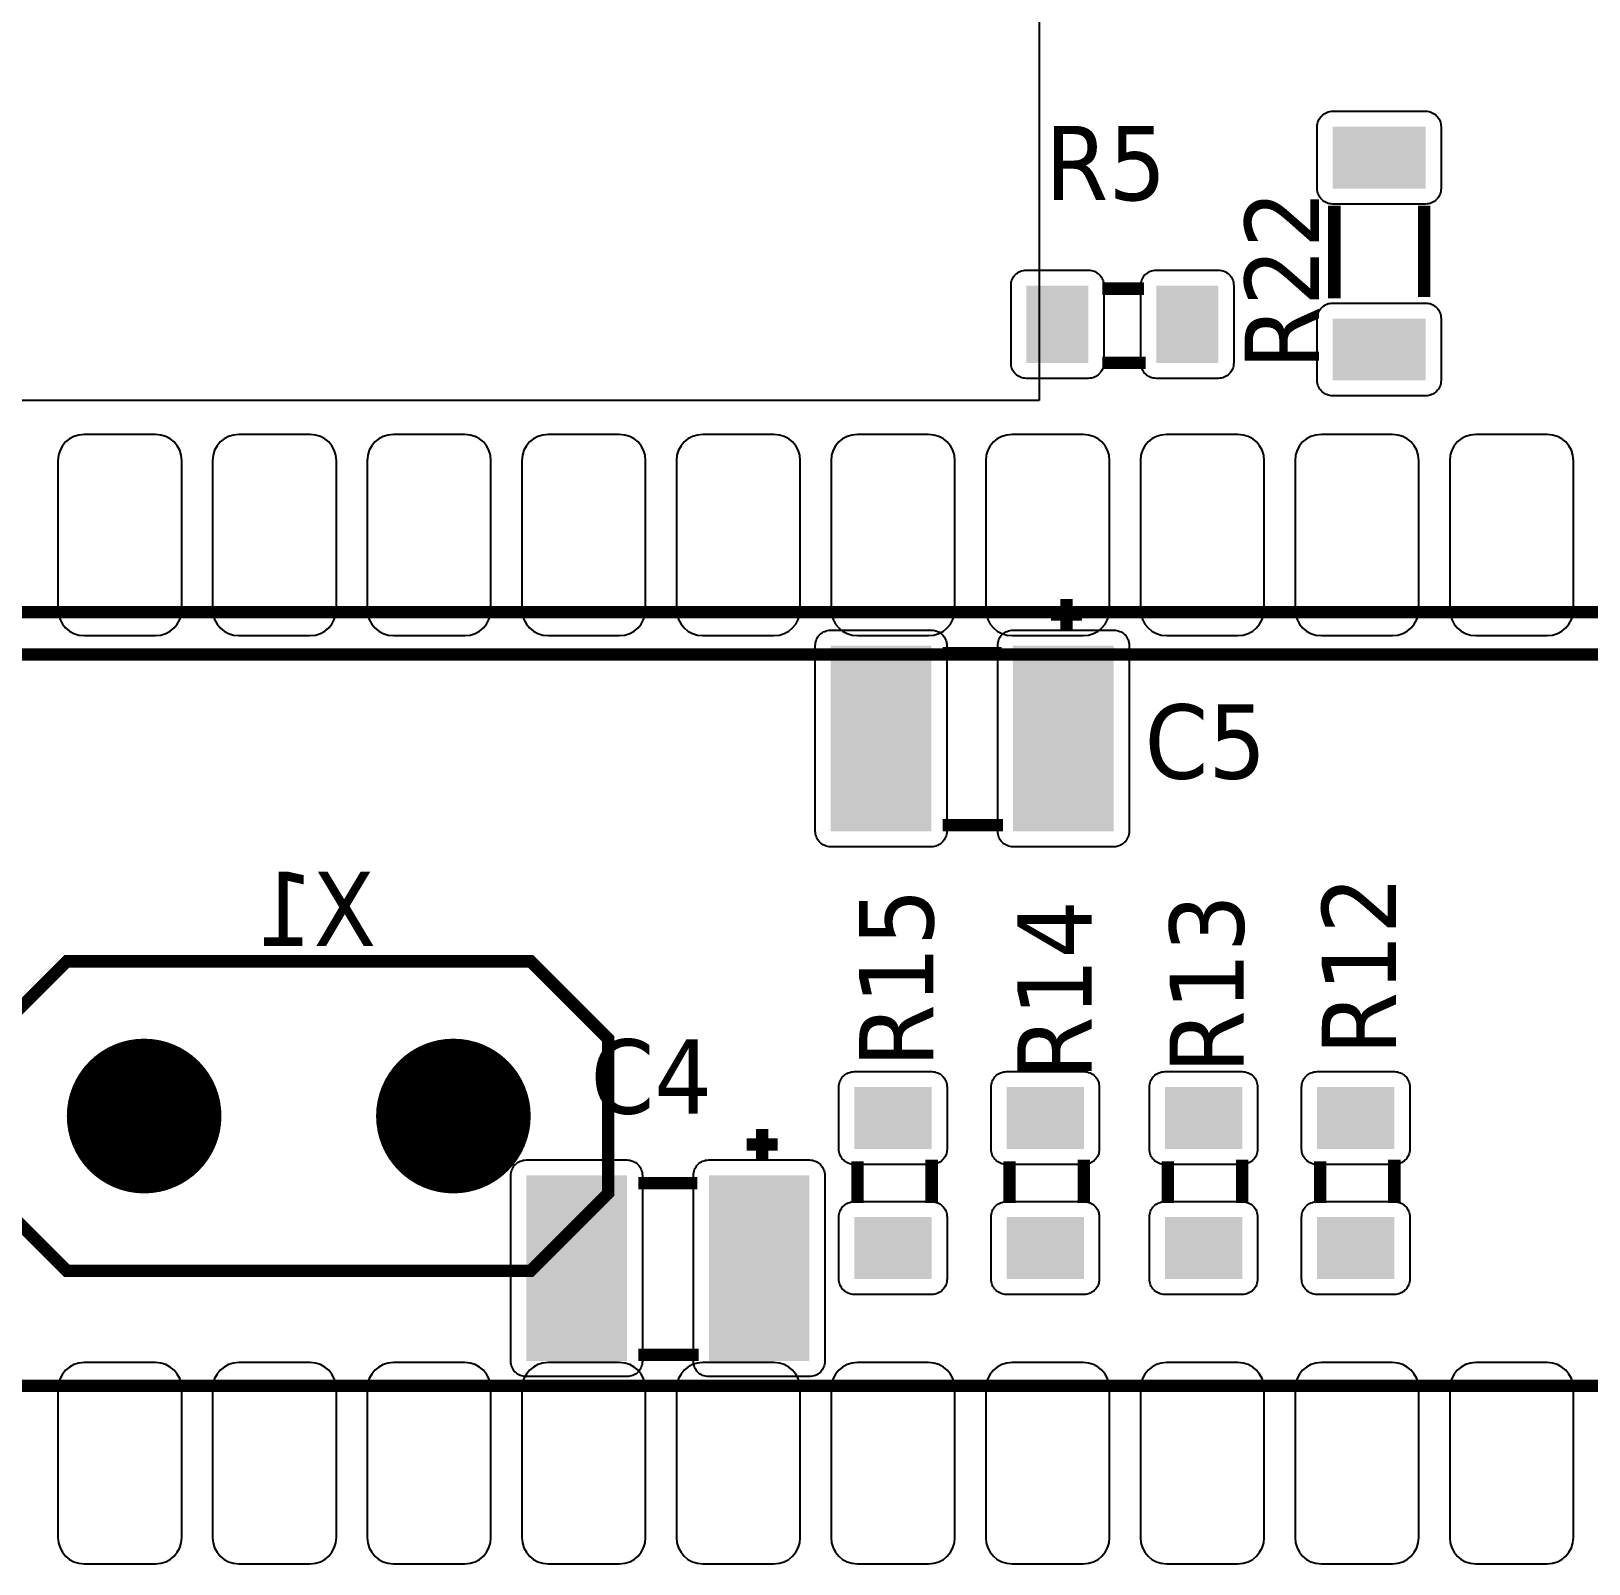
# Model space of a CAD drawing. Header units: millimetres. Extents: x 123.5 to 144.3, y 105.4 to 121.6.
# Drawn here: x 132.987 to 134.498, y 113.271 to 114.757 of the extents above; entities that cross this region are included whole.
import ezdxf

# ---------------------------------------------------------------- set-up
doc = ezdxf.new("R2010")
doc.units = ezdxf.units.MM
doc.layers.add('DESC', color=250, linetype='Continuous')
doc.styles.get("Standard").update_dxf_attribs({"font": 'tahoma.ttf'})

# ---------------------------------------------------------------- blocks, each defined once
blk = doc.blocks.new('RPAD')
blk.add_trace([(-0.5, -0.5), (-0.5, 0.5), (0.5, -0.5), (0.5, 0.5)])
blk = doc.blocks.new('EPAD')
at = {"const_width": 0.5}
blk.add_lwpolyline([(-0.25, 0, 1), (0.25, 0, 1)], format="xyb", close=True, dxfattribs=at)
blk = doc.blocks.new('board')
blk.add_lwpolyline([(150.6811, 114.3445), (149.1931, 114.3445), (149.1931, 114.7), (150.6811, 114.7), (150.6811, 114.3445)])
for points in [[(150.8609, 114.4815), (150.8609, 114.5215), (150.8609, 114.5225), (150.8611, 114.5235), (150.8613, 114.5245), (150.8617, 114.5254), (150.8621, 114.5263), (150.8626, 114.5271), (150.8631, 114.5279), (150.8638, 114.5286), (150.8645, 114.5293), (150.8653, 114.5298), (150.8661, 114.5303), (150.867, 114.5307), (150.8679, 114.5311), (150.8689, 114.5313), (150.8699, 114.5315), (150.8709, 114.5315), (150.9309, 114.5315), (150.9319, 114.5315), (150.9329, 114.5313), (150.9339, 114.5311), (150.9348, 114.5307), (150.9357, 114.5303), (150.9365, 114.5298), (150.9373, 114.5293), (150.938, 114.5286), (150.9386, 114.5279), (150.9392, 114.5271), (150.9397, 114.5263), (150.9401, 114.5254), (150.9405, 114.5245), (150.9407, 114.5235), (150.9408, 114.5225), (150.9409, 114.5215), (150.9409, 114.4815), (150.9408, 114.4805), (150.9407, 114.4795), (150.9405, 114.4785), (150.9401, 114.4776), (150.9397, 114.4767), (150.9392, 114.4759), (150.9386, 114.4751), (150.938, 114.4744), (150.9373, 114.4738), (150.9365, 114.4732), (150.9357, 114.4727), (150.9348, 114.4723), (150.9339, 114.4719), (150.9329, 114.4717), (150.9319, 114.4716), (150.9309, 114.4715), (150.8709, 114.4715), (150.8699, 114.4716), (150.8689, 114.4717), (150.8679, 114.4719), (150.867, 114.4723), (150.8661, 114.4727), (150.8653, 114.4732), (150.8645, 114.4738), (150.8638, 114.4744), (150.8631, 114.4751), (150.8626, 114.4759), (150.8621, 114.4767), (150.8617, 114.4776), (150.8613, 114.4785), (150.8611, 114.4795), (150.8609, 114.4805), (150.8609, 114.4815)], [(150.6728, 114.4288), (150.7128, 114.4288), (150.7138, 114.4288), (150.7148, 114.4286), (150.7158, 114.4284), (150.7167, 114.428), (150.7176, 114.4276), (150.7184, 114.4271), (150.7192, 114.4266), (150.7199, 114.4259), (150.7205, 114.4252), (150.7211, 114.4244), (150.7216, 114.4236), (150.722, 114.4227), (150.7224, 114.4218), (150.7226, 114.4208), (150.7227, 114.4198), (150.7228, 114.4188), (150.7228, 114.3688), (150.7227, 114.3678), (150.7226, 114.3668), (150.7224, 114.3658), (150.722, 114.3649), (150.7216, 114.364), (150.7211, 114.3632), (150.7205, 114.3624), (150.7199, 114.3617), (150.7192, 114.3611), (150.7184, 114.3605), (150.7176, 114.36), (150.7167, 114.3596), (150.7158, 114.3592), (150.7148, 114.359), (150.7138, 114.3589), (150.7128, 114.3588), (150.6728, 114.3588), (150.6718, 114.3589), (150.6708, 114.359), (150.6698, 114.3592), (150.6689, 114.3596), (150.668, 114.36), (150.6672, 114.3605), (150.6664, 114.3611), (150.6657, 114.3617), (150.665, 114.3624), (150.6645, 114.3632), (150.664, 114.364), (150.6636, 114.3649), (150.6632, 114.3658), (150.663, 114.3668), (150.6628, 114.3678), (150.6628, 114.3688), (150.6628, 114.4188), (150.6628, 114.4198), (150.663, 114.4208), (150.6632, 114.4218), (150.6636, 114.4227), (150.664, 114.4236), (150.6645, 114.4244), (150.665, 114.4252), (150.6657, 114.4259), (150.6664, 114.4266), (150.6672, 114.4271), (150.668, 114.4276), (150.6689, 114.428), (150.6698, 114.4284), (150.6708, 114.4286), (150.6718, 114.4288), (150.6728, 114.4288)], [(150.7568, 114.4288), (150.7968, 114.4288), (150.7978, 114.4288), (150.7988, 114.4286), (150.7998, 114.4284), (150.8007, 114.428), (150.8016, 114.4276), (150.8024, 114.4271), (150.8032, 114.4266), (150.8039, 114.4259), (150.8045, 114.4252), (150.8051, 114.4244), (150.8056, 114.4236), (150.806, 114.4227), (150.8064, 114.4218), (150.8066, 114.4208), (150.8067, 114.4198), (150.8068, 114.4188), (150.8068, 114.3688), (150.8067, 114.3678), (150.8066, 114.3668), (150.8064, 114.3658), (150.806, 114.3649), (150.8056, 114.364), (150.8051, 114.3632), (150.8045, 114.3624), (150.8039, 114.3617), (150.8032, 114.3611), (150.8024, 114.3605), (150.8016, 114.36), (150.8007, 114.3596), (150.7998, 114.3592), (150.7988, 114.359), (150.7978, 114.3589), (150.7968, 114.3588), (150.7568, 114.3588), (150.7558, 114.3589), (150.7548, 114.359), (150.7538, 114.3592), (150.7529, 114.3596), (150.752, 114.36), (150.7512, 114.3605), (150.7504, 114.3611), (150.7497, 114.3617), (150.749, 114.3624), (150.7485, 114.3632), (150.748, 114.364), (150.7476, 114.3649), (150.7472, 114.3658), (150.747, 114.3668), (150.7468, 114.3678), (150.7468, 114.3688), (150.7468, 114.4188), (150.7468, 114.4198), (150.747, 114.4208), (150.7472, 114.4218), (150.7476, 114.4227), (150.748, 114.4236), (150.7485, 114.4244), (150.749, 114.4252), (150.7497, 114.4259), (150.7504, 114.4266), (150.7512, 114.4271), (150.752, 114.4276), (150.7529, 114.428), (150.7538, 114.4284), (150.7548, 114.4286), (150.7558, 114.4288), (150.7568, 114.4288)], [(150.8609, 114.3575), (150.8609, 114.3975), (150.8609, 114.3985), (150.8611, 114.3995), (150.8613, 114.4005), (150.8617, 114.4014), (150.8621, 114.4023), (150.8626, 114.4031), (150.8631, 114.4039), (150.8638, 114.4046), (150.8645, 114.4053), (150.8653, 114.4058), (150.8661, 114.4063), (150.867, 114.4067), (150.8679, 114.4071), (150.8689, 114.4073), (150.8699, 114.4075), (150.8709, 114.4075), (150.9309, 114.4075), (150.9319, 114.4075), (150.9329, 114.4073), (150.9339, 114.4071), (150.9348, 114.4067), (150.9357, 114.4063), (150.9365, 114.4058), (150.9373, 114.4053), (150.938, 114.4046), (150.9386, 114.4039), (150.9392, 114.4031), (150.9397, 114.4023), (150.9401, 114.4014), (150.9405, 114.4005), (150.9407, 114.3995), (150.9408, 114.3985), (150.9409, 114.3975), (150.9409, 114.3575), (150.9408, 114.3565), (150.9407, 114.3555), (150.9405, 114.3545), (150.9401, 114.3536), (150.9397, 114.3527), (150.9392, 114.3519), (150.9386, 114.3511), (150.938, 114.3504), (150.9373, 114.3498), (150.9365, 114.3492), (150.9357, 114.3487), (150.9348, 114.3483), (150.9339, 114.3479), (150.9329, 114.3477), (150.9319, 114.3476), (150.9309, 114.3475), (150.8709, 114.3475), (150.8699, 114.3476), (150.8689, 114.3477), (150.8679, 114.3479), (150.867, 114.3483), (150.8661, 114.3487), (150.8653, 114.3492), (150.8645, 114.3498), (150.8638, 114.3504), (150.8631, 114.3511), (150.8626, 114.3519), (150.8621, 114.3527), (150.8617, 114.3536), (150.8613, 114.3545), (150.8611, 114.3555), (150.8609, 114.3565), (150.8609, 114.3575)], [(150.0635, 114.1926), (150.1095, 114.1926), (150.113, 114.1929), (150.1162, 114.1939), (150.1191, 114.1954), (150.1216, 114.1975), (150.1236, 114.2), (150.1252, 114.2029), (150.1262, 114.2061), (150.1265, 114.2096), (150.1265, 114.3056), (150.1262, 114.3091), (150.1252, 114.3123), (150.1236, 114.3152), (150.1216, 114.3177), (150.1191, 114.3197), (150.1162, 114.3213), (150.113, 114.3222), (150.1095, 114.3226), (150.0635, 114.3226), (150.06, 114.3222), (150.0568, 114.3213), (150.0539, 114.3197), (150.0514, 114.3177), (150.0494, 114.3152), (150.0478, 114.3123), (150.0468, 114.3091), (150.0465, 114.3056), (150.0465, 114.2096), (150.0468, 114.2061), (150.0478, 114.2029), (150.0494, 114.2), (150.0514, 114.1975), (150.0539, 114.1954), (150.0568, 114.1939), (150.06, 114.1929), (150.0635, 114.1926)], [(150.1635, 114.1926), (150.2095, 114.1926), (150.213, 114.1929), (150.2162, 114.1939), (150.2191, 114.1954), (150.2216, 114.1975), (150.2236, 114.2), (150.2252, 114.2029), (150.2262, 114.2061), (150.2265, 114.2096), (150.2265, 114.3056), (150.2262, 114.3091), (150.2252, 114.3123), (150.2236, 114.3152), (150.2216, 114.3177), (150.2191, 114.3197), (150.2162, 114.3213), (150.213, 114.3222), (150.2095, 114.3226), (150.1635, 114.3226), (150.16, 114.3222), (150.1568, 114.3213), (150.1539, 114.3197), (150.1514, 114.3177), (150.1494, 114.3152), (150.1478, 114.3123), (150.1468, 114.3091), (150.1465, 114.3056), (150.1465, 114.2096), (150.1468, 114.2061), (150.1478, 114.2029), (150.1494, 114.2), (150.1514, 114.1975), (150.1539, 114.1954), (150.1568, 114.1939), (150.16, 114.1929), (150.1635, 114.1926)], [(150.2635, 114.1926), (150.3095, 114.1926), (150.313, 114.1929), (150.3162, 114.1939), (150.3191, 114.1954), (150.3216, 114.1975), (150.3236, 114.2), (150.3252, 114.2029), (150.3262, 114.2061), (150.3265, 114.2096), (150.3265, 114.3056), (150.3262, 114.3091), (150.3252, 114.3123), (150.3236, 114.3152), (150.3216, 114.3177), (150.3191, 114.3197), (150.3162, 114.3213), (150.313, 114.3222), (150.3095, 114.3226), (150.2635, 114.3226), (150.26, 114.3222), (150.2568, 114.3213), (150.2539, 114.3197), (150.2514, 114.3177), (150.2494, 114.3152), (150.2478, 114.3123), (150.2468, 114.3091), (150.2465, 114.3056), (150.2465, 114.2096), (150.2468, 114.2061), (150.2478, 114.2029), (150.2494, 114.2), (150.2514, 114.1975), (150.2539, 114.1954), (150.2568, 114.1939), (150.26, 114.1929), (150.2635, 114.1926)], [(150.3635, 114.1926), (150.4095, 114.1926), (150.413, 114.1929), (150.4162, 114.1939), (150.4191, 114.1954), (150.4216, 114.1975), (150.4236, 114.2), (150.4252, 114.2029), (150.4262, 114.2061), (150.4265, 114.2096), (150.4265, 114.3056), (150.4262, 114.3091), (150.4252, 114.3123), (150.4236, 114.3152), (150.4216, 114.3177), (150.4191, 114.3197), (150.4162, 114.3213), (150.413, 114.3222), (150.4095, 114.3226), (150.3635, 114.3226), (150.36, 114.3222), (150.3568, 114.3213), (150.3539, 114.3197), (150.3514, 114.3177), (150.3494, 114.3152), (150.3478, 114.3123), (150.3468, 114.3091), (150.3465, 114.3056), (150.3465, 114.2096), (150.3468, 114.2061), (150.3478, 114.2029), (150.3494, 114.2), (150.3514, 114.1975), (150.3539, 114.1954), (150.3568, 114.1939), (150.36, 114.1929), (150.3635, 114.1926)], [(150.4635, 114.1926), (150.5095, 114.1926), (150.513, 114.1929), (150.5162, 114.1939), (150.5191, 114.1954), (150.5216, 114.1975), (150.5236, 114.2), (150.5252, 114.2029), (150.5262, 114.2061), (150.5265, 114.2096), (150.5265, 114.3056), (150.5262, 114.3091), (150.5252, 114.3123), (150.5236, 114.3152), (150.5216, 114.3177), (150.5191, 114.3197), (150.5162, 114.3213), (150.513, 114.3222), (150.5095, 114.3226), (150.4635, 114.3226), (150.46, 114.3222), (150.4568, 114.3213), (150.4539, 114.3197), (150.4514, 114.3177), (150.4494, 114.3152), (150.4478, 114.3123), (150.4468, 114.3091), (150.4465, 114.3056), (150.4465, 114.2096), (150.4468, 114.2061), (150.4478, 114.2029), (150.4494, 114.2), (150.4514, 114.1975), (150.4539, 114.1954), (150.4568, 114.1939), (150.46, 114.1929), (150.4635, 114.1926)], [(150.5635, 114.1926), (150.6095, 114.1926), (150.613, 114.1929), (150.6162, 114.1939), (150.6191, 114.1954), (150.6216, 114.1975), (150.6236, 114.2), (150.6252, 114.2029), (150.6262, 114.2061), (150.6265, 114.2096), (150.6265, 114.3056), (150.6262, 114.3091), (150.6252, 114.3123), (150.6236, 114.3152), (150.6216, 114.3177), (150.6191, 114.3197), (150.6162, 114.3213), (150.613, 114.3222), (150.6095, 114.3226), (150.5635, 114.3226), (150.56, 114.3222), (150.5568, 114.3213), (150.5539, 114.3197), (150.5514, 114.3177), (150.5494, 114.3152), (150.5478, 114.3123), (150.5468, 114.3091), (150.5465, 114.3056), (150.5465, 114.2096), (150.5468, 114.2061), (150.5478, 114.2029), (150.5494, 114.2), (150.5514, 114.1975), (150.5539, 114.1954), (150.5568, 114.1939), (150.56, 114.1929), (150.5635, 114.1926)], [(150.6635, 114.1926), (150.7095, 114.1926), (150.713, 114.1929), (150.7162, 114.1939), (150.7191, 114.1954), (150.7216, 114.1975), (150.7236, 114.2), (150.7252, 114.2029), (150.7262, 114.2061), (150.7265, 114.2096), (150.7265, 114.3056), (150.7262, 114.3091), (150.7252, 114.3123), (150.7236, 114.3152), (150.7216, 114.3177), (150.7191, 114.3197), (150.7162, 114.3213), (150.713, 114.3222), (150.7095, 114.3226), (150.6635, 114.3226), (150.66, 114.3222), (150.6568, 114.3213), (150.6539, 114.3197), (150.6514, 114.3177), (150.6494, 114.3152), (150.6478, 114.3123), (150.6468, 114.3091), (150.6465, 114.3056), (150.6465, 114.2096), (150.6468, 114.2061), (150.6478, 114.2029), (150.6494, 114.2), (150.6514, 114.1975), (150.6539, 114.1954), (150.6568, 114.1939), (150.66, 114.1929), (150.6635, 114.1926)], [(150.7635, 114.1926), (150.8095, 114.1926), (150.813, 114.1929), (150.8162, 114.1939), (150.8191, 114.1954), (150.8216, 114.1975), (150.8236, 114.2), (150.8252, 114.2029), (150.8262, 114.2061), (150.8265, 114.2096), (150.8265, 114.3056), (150.8262, 114.3091), (150.8252, 114.3123), (150.8236, 114.3152), (150.8216, 114.3177), (150.8191, 114.3197), (150.8162, 114.3213), (150.813, 114.3222), (150.8095, 114.3226), (150.7635, 114.3226), (150.76, 114.3222), (150.7568, 114.3213), (150.7539, 114.3197), (150.7514, 114.3177), (150.7494, 114.3152), (150.7478, 114.3123), (150.7468, 114.3091), (150.7465, 114.3056), (150.7465, 114.2096), (150.7468, 114.2061), (150.7478, 114.2029), (150.7494, 114.2), (150.7514, 114.1975), (150.7539, 114.1954), (150.7568, 114.1939), (150.76, 114.1929), (150.7635, 114.1926)], [(150.8635, 114.1926), (150.9095, 114.1926), (150.913, 114.1929), (150.9162, 114.1939), (150.9191, 114.1954), (150.9216, 114.1975), (150.9236, 114.2), (150.9252, 114.2029), (150.9262, 114.2061), (150.9265, 114.2096), (150.9265, 114.3056), (150.9262, 114.3091), (150.9252, 114.3123), (150.9236, 114.3152), (150.9216, 114.3177), (150.9191, 114.3197), (150.9162, 114.3213), (150.913, 114.3222), (150.9095, 114.3226), (150.8635, 114.3226), (150.86, 114.3222), (150.8568, 114.3213), (150.8539, 114.3197), (150.8514, 114.3177), (150.8494, 114.3152), (150.8478, 114.3123), (150.8468, 114.3091), (150.8465, 114.3056), (150.8465, 114.2096), (150.8468, 114.2061), (150.8478, 114.2029), (150.8494, 114.2), (150.8514, 114.1975), (150.8539, 114.1954), (150.8568, 114.1939), (150.86, 114.1929), (150.8635, 114.1926)], [(150.9635, 114.1926), (151.0095, 114.1926), (151.013, 114.1929), (151.0162, 114.1939), (151.0191, 114.1954), (151.0216, 114.1975), (151.0236, 114.2), (151.0252, 114.2029), (151.0262, 114.2061), (151.0265, 114.2096), (151.0265, 114.3056), (151.0262, 114.3091), (151.0252, 114.3123), (151.0236, 114.3152), (151.0216, 114.3177), (151.0191, 114.3197), (151.0162, 114.3213), (151.013, 114.3222), (151.0095, 114.3226), (150.9635, 114.3226), (150.96, 114.3222), (150.9568, 114.3213), (150.9539, 114.3197), (150.9514, 114.3177), (150.9494, 114.3152), (150.9478, 114.3123), (150.9468, 114.3091), (150.9465, 114.3056), (150.9465, 114.2096), (150.9468, 114.2061), (150.9478, 114.2029), (150.9494, 114.2), (150.9514, 114.1975), (150.9539, 114.1954), (150.9568, 114.1939), (150.96, 114.1929), (150.9635, 114.1926)], [(150.5462, 114.1961), (150.6112, 114.1961), (150.6123, 114.196), (150.6133, 114.1959), (150.6142, 114.1956), (150.6152, 114.1953), (150.616, 114.1949), (150.6169, 114.1944), (150.6176, 114.1938), (150.6183, 114.1932), (150.619, 114.1925), (150.6196, 114.1917), (150.62, 114.1909), (150.6205, 114.19), (150.6208, 114.1891), (150.621, 114.1881), (150.6212, 114.1871), (150.6212, 114.1861), (150.6212, 114.0661), (150.6212, 114.065), (150.621, 114.064), (150.6208, 114.0631), (150.6205, 114.0622), (150.62, 114.0613), (150.6196, 114.0605), (150.619, 114.0597), (150.6183, 114.059), (150.6176, 114.0583), (150.6169, 114.0578), (150.616, 114.0573), (150.6152, 114.0569), (150.6142, 114.0565), (150.6133, 114.0563), (150.6123, 114.0561), (150.6112, 114.0561), (150.5462, 114.0561), (150.5452, 114.0561), (150.5442, 114.0563), (150.5432, 114.0565), (150.5423, 114.0569), (150.5414, 114.0573), (150.5406, 114.0578), (150.5398, 114.0583), (150.5391, 114.059), (150.5385, 114.0597), (150.5379, 114.0605), (150.5374, 114.0613), (150.537, 114.0622), (150.5367, 114.0631), (150.5364, 114.064), (150.5363, 114.065), (150.5362, 114.0661), (150.5362, 114.1861), (150.5363, 114.1871), (150.5364, 114.1881), (150.5367, 114.1891), (150.537, 114.19), (150.5374, 114.1909), (150.5379, 114.1917), (150.5385, 114.1925), (150.5391, 114.1932), (150.5398, 114.1938), (150.5406, 114.1944), (150.5414, 114.1949), (150.5423, 114.1953), (150.5432, 114.1956), (150.5442, 114.1959), (150.5452, 114.196), (150.5462, 114.1961)], [(150.6642, 114.1961), (150.7292, 114.1961), (150.7303, 114.196), (150.7313, 114.1959), (150.7322, 114.1956), (150.7332, 114.1953), (150.734, 114.1949), (150.7349, 114.1944), (150.7356, 114.1938), (150.7363, 114.1932), (150.737, 114.1925), (150.7376, 114.1917), (150.738, 114.1909), (150.7385, 114.19), (150.7388, 114.1891), (150.739, 114.1881), (150.7392, 114.1871), (150.7392, 114.1861), (150.7392, 114.0661), (150.7392, 114.065), (150.739, 114.064), (150.7388, 114.0631), (150.7385, 114.0622), (150.738, 114.0613), (150.7376, 114.0605), (150.737, 114.0597), (150.7363, 114.059), (150.7356, 114.0583), (150.7349, 114.0578), (150.734, 114.0573), (150.7332, 114.0569), (150.7322, 114.0565), (150.7313, 114.0563), (150.7303, 114.0561), (150.7292, 114.0561), (150.6642, 114.0561), (150.6632, 114.0561), (150.6622, 114.0563), (150.6612, 114.0565), (150.6603, 114.0569), (150.6594, 114.0573), (150.6586, 114.0578), (150.6578, 114.0583), (150.6571, 114.059), (150.6565, 114.0597), (150.6559, 114.0605), (150.6554, 114.0613), (150.655, 114.0622), (150.6547, 114.0631), (150.6544, 114.064), (150.6543, 114.065), (150.6542, 114.0661), (150.6542, 114.1861), (150.6543, 114.1871), (150.6544, 114.1881), (150.6547, 114.1891), (150.655, 114.19), (150.6554, 114.1909), (150.6559, 114.1917), (150.6565, 114.1925), (150.6571, 114.1932), (150.6578, 114.1938), (150.6586, 114.1944), (150.6594, 114.1949), (150.6603, 114.1953), (150.6612, 114.1956), (150.6622, 114.1959), (150.6632, 114.196), (150.6642, 114.1961)], [(150.5515, 113.8607), (150.5515, 113.9007), (150.5515, 113.9017), (150.5517, 113.9027), (150.5519, 113.9037), (150.5523, 113.9046), (150.5527, 113.9055), (150.5532, 113.9063), (150.5537, 113.9071), (150.5544, 113.9078), (150.5551, 113.9084), (150.5559, 113.909), (150.5567, 113.9095), (150.5576, 113.9099), (150.5585, 113.9102), (150.5595, 113.9105), (150.5605, 113.9106), (150.5615, 113.9107), (150.6115, 113.9107), (150.6125, 113.9106), (150.6135, 113.9105), (150.6145, 113.9102), (150.6154, 113.9099), (150.6163, 113.9095), (150.6171, 113.909), (150.6179, 113.9084), (150.6186, 113.9078), (150.6192, 113.9071), (150.6198, 113.9063), (150.6203, 113.9055), (150.6207, 113.9046), (150.6211, 113.9037), (150.6213, 113.9027), (150.6214, 113.9017), (150.6215, 113.9007), (150.6215, 113.8607), (150.6214, 113.8596), (150.6213, 113.8586), (150.6211, 113.8577), (150.6207, 113.8568), (150.6203, 113.8559), (150.6198, 113.8551), (150.6192, 113.8543), (150.6186, 113.8536), (150.6179, 113.8529), (150.6171, 113.8524), (150.6163, 113.8519), (150.6154, 113.8515), (150.6145, 113.8511), (150.6135, 113.8509), (150.6125, 113.8507), (150.6115, 113.8507), (150.5615, 113.8507), (150.5605, 113.8507), (150.5595, 113.8509), (150.5585, 113.8511), (150.5576, 113.8515), (150.5567, 113.8519), (150.5559, 113.8524), (150.5551, 113.8529), (150.5544, 113.8536), (150.5537, 113.8543), (150.5532, 113.8551), (150.5527, 113.8559), (150.5523, 113.8568), (150.5519, 113.8577), (150.5517, 113.8586), (150.5515, 113.8596), (150.5515, 113.8607)], [(150.6499, 113.8607), (150.6499, 113.9007), (150.65, 113.9017), (150.6501, 113.9027), (150.6504, 113.9037), (150.6507, 113.9046), (150.6511, 113.9055), (150.6516, 113.9063), (150.6522, 113.9071), (150.6528, 113.9078), (150.6535, 113.9084), (150.6543, 113.909), (150.6551, 113.9095), (150.656, 113.9099), (150.6569, 113.9102), (150.6579, 113.9105), (150.6589, 113.9106), (150.6599, 113.9107), (150.7099, 113.9107), (150.711, 113.9106), (150.712, 113.9105), (150.7129, 113.9102), (150.7139, 113.9099), (150.7147, 113.9095), (150.7156, 113.909), (150.7163, 113.9084), (150.717, 113.9078), (150.7177, 113.9071), (150.7182, 113.9063), (150.7187, 113.9055), (150.7192, 113.9046), (150.7195, 113.9037), (150.7197, 113.9027), (150.7199, 113.9017), (150.7199, 113.9007), (150.7199, 113.8607), (150.7199, 113.8596), (150.7197, 113.8586), (150.7195, 113.8577), (150.7192, 113.8568), (150.7187, 113.8559), (150.7182, 113.8551), (150.7177, 113.8543), (150.717, 113.8536), (150.7163, 113.8529), (150.7156, 113.8524), (150.7147, 113.8519), (150.7139, 113.8515), (150.7129, 113.8511), (150.712, 113.8509), (150.711, 113.8507), (150.7099, 113.8507), (150.6599, 113.8507), (150.6589, 113.8507), (150.6579, 113.8509), (150.6569, 113.8511), (150.656, 113.8515), (150.6551, 113.8519), (150.6543, 113.8524), (150.6535, 113.8529), (150.6528, 113.8536), (150.6522, 113.8543), (150.6516, 113.8551), (150.6511, 113.8559), (150.6507, 113.8568), (150.6504, 113.8577), (150.6501, 113.8586), (150.65, 113.8596), (150.6499, 113.8607)], [(150.7523, 113.8607), (150.7523, 113.9007), (150.7523, 113.9017), (150.7525, 113.9027), (150.7527, 113.9037), (150.7531, 113.9046), (150.7535, 113.9055), (150.754, 113.9063), (150.7545, 113.9071), (150.7552, 113.9078), (150.7559, 113.9084), (150.7566, 113.909), (150.7575, 113.9095), (150.7583, 113.9099), (150.7593, 113.9102), (150.7602, 113.9105), (150.7612, 113.9106), (150.7623, 113.9107), (150.8123, 113.9107), (150.8133, 113.9106), (150.8143, 113.9105), (150.8153, 113.9102), (150.8162, 113.9099), (150.8171, 113.9095), (150.8179, 113.909), (150.8187, 113.9084), (150.8194, 113.9078), (150.82, 113.9071), (150.8206, 113.9063), (150.8211, 113.9055), (150.8215, 113.9046), (150.8218, 113.9037), (150.8221, 113.9027), (150.8222, 113.9017), (150.8223, 113.9007), (150.8223, 113.8607), (150.8222, 113.8596), (150.8221, 113.8586), (150.8218, 113.8577), (150.8215, 113.8568), (150.8211, 113.8559), (150.8206, 113.8551), (150.82, 113.8543), (150.8194, 113.8536), (150.8187, 113.8529), (150.8179, 113.8524), (150.8171, 113.8519), (150.8162, 113.8515), (150.8153, 113.8511), (150.8143, 113.8509), (150.8133, 113.8507), (150.8123, 113.8507), (150.7623, 113.8507), (150.7612, 113.8507), (150.7602, 113.8509), (150.7593, 113.8511), (150.7583, 113.8515), (150.7575, 113.8519), (150.7566, 113.8524), (150.7559, 113.8529), (150.7552, 113.8536), (150.7545, 113.8543), (150.754, 113.8551), (150.7535, 113.8559), (150.7531, 113.8568), (150.7527, 113.8577), (150.7525, 113.8586), (150.7523, 113.8596), (150.7523, 113.8607)], [(150.8507, 113.8607), (150.8507, 113.9007), (150.8508, 113.9017), (150.8509, 113.9027), (150.8512, 113.9037), (150.8515, 113.9046), (150.8519, 113.9055), (150.8524, 113.9063), (150.853, 113.9071), (150.8536, 113.9078), (150.8543, 113.9084), (150.8551, 113.909), (150.8559, 113.9095), (150.8568, 113.9099), (150.8577, 113.9102), (150.8587, 113.9105), (150.8597, 113.9106), (150.8607, 113.9107), (150.9107, 113.9107), (150.9117, 113.9106), (150.9128, 113.9105), (150.9137, 113.9102), (150.9146, 113.9099), (150.9155, 113.9095), (150.9163, 113.909), (150.9171, 113.9084), (150.9178, 113.9078), (150.9185, 113.9071), (150.919, 113.9063), (150.9195, 113.9055), (150.9199, 113.9046), (150.9203, 113.9037), (150.9205, 113.9027), (150.9207, 113.9017), (150.9207, 113.9007), (150.9207, 113.8607), (150.9207, 113.8596), (150.9205, 113.8586), (150.9203, 113.8577), (150.9199, 113.8568), (150.9195, 113.8559), (150.919, 113.8551), (150.9185, 113.8543), (150.9178, 113.8536), (150.9171, 113.8529), (150.9163, 113.8524), (150.9155, 113.8519), (150.9146, 113.8515), (150.9137, 113.8511), (150.9128, 113.8509), (150.9117, 113.8507), (150.9107, 113.8507), (150.8607, 113.8507), (150.8597, 113.8507), (150.8587, 113.8509), (150.8577, 113.8511), (150.8568, 113.8515), (150.8559, 113.8519), (150.8551, 113.8524), (150.8543, 113.8529), (150.8536, 113.8536), (150.853, 113.8543), (150.8524, 113.8551), (150.8519, 113.8559), (150.8515, 113.8568), (150.8512, 113.8577), (150.8509, 113.8586), (150.8508, 113.8596), (150.8507, 113.8607)], [(150.3494, 113.8536), (150.4144, 113.8536), (150.4154, 113.8535), (150.4164, 113.8534), (150.4174, 113.8531), (150.4183, 113.8528), (150.4192, 113.8524), (150.42, 113.8519), (150.4208, 113.8513), (150.4215, 113.8507), (150.4221, 113.85), (150.4227, 113.8492), (150.4232, 113.8484), (150.4236, 113.8475), (150.4239, 113.8466), (150.4242, 113.8456), (150.4243, 113.8446), (150.4244, 113.8436), (150.4244, 113.7236), (150.4243, 113.7225), (150.4242, 113.7215), (150.4239, 113.7206), (150.4236, 113.7196), (150.4232, 113.7188), (150.4227, 113.7179), (150.4221, 113.7172), (150.4215, 113.7165), (150.4208, 113.7158), (150.42, 113.7152), (150.4192, 113.7148), (150.4183, 113.7143), (150.4174, 113.714), (150.4164, 113.7138), (150.4154, 113.7136), (150.4144, 113.7136), (150.3494, 113.7136), (150.3483, 113.7136), (150.3473, 113.7138), (150.3464, 113.714), (150.3454, 113.7143), (150.3446, 113.7148), (150.3437, 113.7152), (150.343, 113.7158), (150.3423, 113.7165), (150.3416, 113.7172), (150.3411, 113.7179), (150.3406, 113.7188), (150.3402, 113.7196), (150.3398, 113.7206), (150.3396, 113.7215), (150.3394, 113.7225), (150.3394, 113.7236), (150.3394, 113.8436), (150.3394, 113.8446), (150.3396, 113.8456), (150.3398, 113.8466), (150.3402, 113.8475), (150.3406, 113.8484), (150.3411, 113.8492), (150.3416, 113.85), (150.3423, 113.8507), (150.343, 113.8513), (150.3437, 113.8519), (150.3446, 113.8524), (150.3454, 113.8528), (150.3464, 113.8531), (150.3473, 113.8534), (150.3483, 113.8535), (150.3494, 113.8536)], [(150.4674, 113.8536), (150.5324, 113.8536), (150.5334, 113.8535), (150.5344, 113.8534), (150.5354, 113.8531), (150.5363, 113.8528), (150.5372, 113.8524), (150.538, 113.8519), (150.5388, 113.8513), (150.5395, 113.8507), (150.5401, 113.85), (150.5407, 113.8492), (150.5412, 113.8484), (150.5416, 113.8475), (150.5419, 113.8466), (150.5422, 113.8456), (150.5423, 113.8446), (150.5424, 113.8436), (150.5424, 113.7236), (150.5423, 113.7225), (150.5422, 113.7215), (150.5419, 113.7206), (150.5416, 113.7196), (150.5412, 113.7188), (150.5407, 113.7179), (150.5401, 113.7172), (150.5395, 113.7165), (150.5388, 113.7158), (150.538, 113.7152), (150.5372, 113.7148), (150.5363, 113.7143), (150.5354, 113.714), (150.5344, 113.7138), (150.5334, 113.7136), (150.5324, 113.7136), (150.4674, 113.7136), (150.4663, 113.7136), (150.4653, 113.7138), (150.4644, 113.714), (150.4634, 113.7143), (150.4626, 113.7148), (150.4617, 113.7152), (150.461, 113.7158), (150.4603, 113.7165), (150.4596, 113.7172), (150.4591, 113.7179), (150.4586, 113.7188), (150.4582, 113.7196), (150.4578, 113.7206), (150.4576, 113.7215), (150.4574, 113.7225), (150.4574, 113.7236), (150.4574, 113.8436), (150.4574, 113.8446), (150.4576, 113.8456), (150.4578, 113.8466), (150.4582, 113.8475), (150.4586, 113.8484), (150.4591, 113.8492), (150.4596, 113.85), (150.4603, 113.8507), (150.461, 113.8513), (150.4617, 113.8519), (150.4626, 113.8524), (150.4634, 113.8528), (150.4644, 113.8531), (150.4653, 113.8534), (150.4663, 113.8535), (150.4674, 113.8536)], [(150.5515, 113.7767), (150.5515, 113.8167), (150.5515, 113.8177), (150.5517, 113.8187), (150.5519, 113.8197), (150.5523, 113.8206), (150.5527, 113.8215), (150.5532, 113.8223), (150.5537, 113.8231), (150.5544, 113.8238), (150.5551, 113.8244), (150.5559, 113.825), (150.5567, 113.8255), (150.5576, 113.8259), (150.5585, 113.8262), (150.5595, 113.8265), (150.5605, 113.8266), (150.5615, 113.8267), (150.6115, 113.8267), (150.6125, 113.8266), (150.6135, 113.8265), (150.6145, 113.8262), (150.6154, 113.8259), (150.6163, 113.8255), (150.6171, 113.825), (150.6179, 113.8244), (150.6186, 113.8238), (150.6192, 113.8231), (150.6198, 113.8223), (150.6203, 113.8215), (150.6207, 113.8206), (150.6211, 113.8197), (150.6213, 113.8187), (150.6214, 113.8177), (150.6215, 113.8167), (150.6215, 113.7767), (150.6214, 113.7756), (150.6213, 113.7746), (150.6211, 113.7737), (150.6207, 113.7728), (150.6203, 113.7719), (150.6198, 113.7711), (150.6192, 113.7703), (150.6186, 113.7696), (150.6179, 113.7689), (150.6171, 113.7684), (150.6163, 113.7679), (150.6154, 113.7675), (150.6145, 113.7671), (150.6135, 113.7669), (150.6125, 113.7667), (150.6115, 113.7667), (150.5615, 113.7667), (150.5605, 113.7667), (150.5595, 113.7669), (150.5585, 113.7671), (150.5576, 113.7675), (150.5567, 113.7679), (150.5559, 113.7684), (150.5551, 113.7689), (150.5544, 113.7696), (150.5537, 113.7703), (150.5532, 113.7711), (150.5527, 113.7719), (150.5523, 113.7728), (150.5519, 113.7737), (150.5517, 113.7746), (150.5515, 113.7756), (150.5515, 113.7767)], [(150.6499, 113.7767), (150.6499, 113.8167), (150.65, 113.8177), (150.6501, 113.8187), (150.6504, 113.8197), (150.6507, 113.8206), (150.6511, 113.8215), (150.6516, 113.8223), (150.6522, 113.8231), (150.6528, 113.8238), (150.6535, 113.8244), (150.6543, 113.825), (150.6551, 113.8255), (150.656, 113.8259), (150.6569, 113.8262), (150.6579, 113.8265), (150.6589, 113.8266), (150.6599, 113.8267), (150.7099, 113.8267), (150.711, 113.8266), (150.712, 113.8265), (150.7129, 113.8262), (150.7139, 113.8259), (150.7147, 113.8255), (150.7156, 113.825), (150.7163, 113.8244), (150.717, 113.8238), (150.7177, 113.8231), (150.7182, 113.8223), (150.7187, 113.8215), (150.7192, 113.8206), (150.7195, 113.8197), (150.7197, 113.8187), (150.7199, 113.8177), (150.7199, 113.8167), (150.7199, 113.7767), (150.7199, 113.7756), (150.7197, 113.7746), (150.7195, 113.7737), (150.7192, 113.7728), (150.7187, 113.7719), (150.7182, 113.7711), (150.7177, 113.7703), (150.717, 113.7696), (150.7163, 113.7689), (150.7156, 113.7684), (150.7147, 113.7679), (150.7139, 113.7675), (150.7129, 113.7671), (150.712, 113.7669), (150.711, 113.7667), (150.7099, 113.7667), (150.6599, 113.7667), (150.6589, 113.7667), (150.6579, 113.7669), (150.6569, 113.7671), (150.656, 113.7675), (150.6551, 113.7679), (150.6543, 113.7684), (150.6535, 113.7689), (150.6528, 113.7696), (150.6522, 113.7703), (150.6516, 113.7711), (150.6511, 113.7719), (150.6507, 113.7728), (150.6504, 113.7737), (150.6501, 113.7746), (150.65, 113.7756), (150.6499, 113.7767)], [(150.7523, 113.7767), (150.7523, 113.8167), (150.7523, 113.8177), (150.7525, 113.8187), (150.7527, 113.8197), (150.7531, 113.8206), (150.7535, 113.8215), (150.754, 113.8223), (150.7545, 113.8231), (150.7552, 113.8238), (150.7559, 113.8244), (150.7566, 113.825), (150.7575, 113.8255), (150.7583, 113.8259), (150.7593, 113.8262), (150.7602, 113.8265), (150.7612, 113.8266), (150.7623, 113.8267), (150.8123, 113.8267), (150.8133, 113.8266), (150.8143, 113.8265), (150.8153, 113.8262), (150.8162, 113.8259), (150.8171, 113.8255), (150.8179, 113.825), (150.8187, 113.8244), (150.8194, 113.8238), (150.82, 113.8231), (150.8206, 113.8223), (150.8211, 113.8215), (150.8215, 113.8206), (150.8218, 113.8197), (150.8221, 113.8187), (150.8222, 113.8177), (150.8223, 113.8167), (150.8223, 113.7767), (150.8222, 113.7756), (150.8221, 113.7746), (150.8218, 113.7737), (150.8215, 113.7728), (150.8211, 113.7719), (150.8206, 113.7711), (150.82, 113.7703), (150.8194, 113.7696), (150.8187, 113.7689), (150.8179, 113.7684), (150.8171, 113.7679), (150.8162, 113.7675), (150.8153, 113.7671), (150.8143, 113.7669), (150.8133, 113.7667), (150.8123, 113.7667), (150.7623, 113.7667), (150.7612, 113.7667), (150.7602, 113.7669), (150.7593, 113.7671), (150.7583, 113.7675), (150.7575, 113.7679), (150.7566, 113.7684), (150.7559, 113.7689), (150.7552, 113.7696), (150.7545, 113.7703), (150.754, 113.7711), (150.7535, 113.7719), (150.7531, 113.7728), (150.7527, 113.7737), (150.7525, 113.7746), (150.7523, 113.7756), (150.7523, 113.7767)], [(150.8507, 113.7767), (150.8507, 113.8167), (150.8508, 113.8177), (150.8509, 113.8187), (150.8512, 113.8197), (150.8515, 113.8206), (150.8519, 113.8215), (150.8524, 113.8223), (150.853, 113.8231), (150.8536, 113.8238), (150.8543, 113.8244), (150.8551, 113.825), (150.8559, 113.8255), (150.8568, 113.8259), (150.8577, 113.8262), (150.8587, 113.8265), (150.8597, 113.8266), (150.8607, 113.8267), (150.9107, 113.8267), (150.9117, 113.8266), (150.9128, 113.8265), (150.9137, 113.8262), (150.9146, 113.8259), (150.9155, 113.8255), (150.9163, 113.825), (150.9171, 113.8244), (150.9178, 113.8238), (150.9185, 113.8231), (150.919, 113.8223), (150.9195, 113.8215), (150.9199, 113.8206), (150.9203, 113.8197), (150.9205, 113.8187), (150.9207, 113.8177), (150.9207, 113.8167), (150.9207, 113.7767), (150.9207, 113.7756), (150.9205, 113.7746), (150.9203, 113.7737), (150.9199, 113.7728), (150.9195, 113.7719), (150.919, 113.7711), (150.9185, 113.7703), (150.9178, 113.7696), (150.9171, 113.7689), (150.9163, 113.7684), (150.9155, 113.7679), (150.9146, 113.7675), (150.9137, 113.7671), (150.9128, 113.7669), (150.9117, 113.7667), (150.9107, 113.7667), (150.8607, 113.7667), (150.8597, 113.7667), (150.8587, 113.7669), (150.8577, 113.7671), (150.8568, 113.7675), (150.8559, 113.7679), (150.8551, 113.7684), (150.8543, 113.7689), (150.8536, 113.7696), (150.853, 113.7703), (150.8524, 113.7711), (150.8519, 113.7719), (150.8515, 113.7728), (150.8512, 113.7737), (150.8509, 113.7746), (150.8508, 113.7756), (150.8507, 113.7767)], [(150.1095, 113.7226), (150.0635, 113.7226), (150.06, 113.7222), (150.0568, 113.7213), (150.0539, 113.7197), (150.0514, 113.7177), (150.0494, 113.7152), (150.0478, 113.7123), (150.0468, 113.7091), (150.0465, 113.7056), (150.0465, 113.6096), (150.0468, 113.6061), (150.0478, 113.6029), (150.0494, 113.6), (150.0514, 113.5975), (150.0539, 113.5954), (150.0568, 113.5939), (150.06, 113.5929), (150.0635, 113.5926), (150.1095, 113.5926), (150.113, 113.5929), (150.1162, 113.5939), (150.1191, 113.5954), (150.1216, 113.5975), (150.1236, 113.6), (150.1252, 113.6029), (150.1262, 113.6061), (150.1265, 113.6096), (150.1265, 113.7056), (150.1262, 113.7091), (150.1252, 113.7123), (150.1236, 113.7152), (150.1216, 113.7177), (150.1191, 113.7197), (150.1162, 113.7213), (150.113, 113.7222), (150.1095, 113.7226)], [(150.2095, 113.7226), (150.1635, 113.7226), (150.16, 113.7222), (150.1568, 113.7213), (150.1539, 113.7197), (150.1514, 113.7177), (150.1494, 113.7152), (150.1478, 113.7123), (150.1468, 113.7091), (150.1465, 113.7056), (150.1465, 113.6096), (150.1468, 113.6061), (150.1478, 113.6029), (150.1494, 113.6), (150.1514, 113.5975), (150.1539, 113.5954), (150.1568, 113.5939), (150.16, 113.5929), (150.1635, 113.5926), (150.2095, 113.5926), (150.213, 113.5929), (150.2162, 113.5939), (150.2191, 113.5954), (150.2216, 113.5975), (150.2236, 113.6), (150.2252, 113.6029), (150.2262, 113.6061), (150.2265, 113.6096), (150.2265, 113.7056), (150.2262, 113.7091), (150.2252, 113.7123), (150.2236, 113.7152), (150.2216, 113.7177), (150.2191, 113.7197), (150.2162, 113.7213), (150.213, 113.7222), (150.2095, 113.7226)], [(150.3095, 113.7226), (150.2635, 113.7226), (150.26, 113.7222), (150.2568, 113.7213), (150.2539, 113.7197), (150.2514, 113.7177), (150.2494, 113.7152), (150.2478, 113.7123), (150.2468, 113.7091), (150.2465, 113.7056), (150.2465, 113.6096), (150.2468, 113.6061), (150.2478, 113.6029), (150.2494, 113.6), (150.2514, 113.5975), (150.2539, 113.5954), (150.2568, 113.5939), (150.26, 113.5929), (150.2635, 113.5926), (150.3095, 113.5926), (150.313, 113.5929), (150.3162, 113.5939), (150.3191, 113.5954), (150.3216, 113.5975), (150.3236, 113.6), (150.3252, 113.6029), (150.3262, 113.6061), (150.3265, 113.6096), (150.3265, 113.7056), (150.3262, 113.7091), (150.3252, 113.7123), (150.3236, 113.7152), (150.3216, 113.7177), (150.3191, 113.7197), (150.3162, 113.7213), (150.313, 113.7222), (150.3095, 113.7226)], [(150.4095, 113.7226), (150.3635, 113.7226), (150.36, 113.7222), (150.3568, 113.7213), (150.3539, 113.7197), (150.3514, 113.7177), (150.3494, 113.7152), (150.3478, 113.7123), (150.3468, 113.7091), (150.3465, 113.7056), (150.3465, 113.6096), (150.3468, 113.6061), (150.3478, 113.6029), (150.3494, 113.6), (150.3514, 113.5975), (150.3539, 113.5954), (150.3568, 113.5939), (150.36, 113.5929), (150.3635, 113.5926), (150.4095, 113.5926), (150.413, 113.5929), (150.4162, 113.5939), (150.4191, 113.5954), (150.4216, 113.5975), (150.4236, 113.6), (150.4252, 113.6029), (150.4262, 113.6061), (150.4265, 113.6096), (150.4265, 113.7056), (150.4262, 113.7091), (150.4252, 113.7123), (150.4236, 113.7152), (150.4216, 113.7177), (150.4191, 113.7197), (150.4162, 113.7213), (150.413, 113.7222), (150.4095, 113.7226)], [(150.5095, 113.7226), (150.4635, 113.7226), (150.46, 113.7222), (150.4568, 113.7213), (150.4539, 113.7197), (150.4514, 113.7177), (150.4494, 113.7152), (150.4478, 113.7123), (150.4468, 113.7091), (150.4465, 113.7056), (150.4465, 113.6096), (150.4468, 113.6061), (150.4478, 113.6029), (150.4494, 113.6), (150.4514, 113.5975), (150.4539, 113.5954), (150.4568, 113.5939), (150.46, 113.5929), (150.4635, 113.5926), (150.5095, 113.5926), (150.513, 113.5929), (150.5162, 113.5939), (150.5191, 113.5954), (150.5216, 113.5975), (150.5236, 113.6), (150.5252, 113.6029), (150.5262, 113.6061), (150.5265, 113.6096), (150.5265, 113.7056), (150.5262, 113.7091), (150.5252, 113.7123), (150.5236, 113.7152), (150.5216, 113.7177), (150.5191, 113.7197), (150.5162, 113.7213), (150.513, 113.7222), (150.5095, 113.7226)], [(150.6095, 113.7226), (150.5635, 113.7226), (150.56, 113.7222), (150.5568, 113.7213), (150.5539, 113.7197), (150.5514, 113.7177), (150.5494, 113.7152), (150.5478, 113.7123), (150.5468, 113.7091), (150.5465, 113.7056), (150.5465, 113.6096), (150.5468, 113.6061), (150.5478, 113.6029), (150.5494, 113.6), (150.5514, 113.5975), (150.5539, 113.5954), (150.5568, 113.5939), (150.56, 113.5929), (150.5635, 113.5926), (150.6095, 113.5926), (150.613, 113.5929), (150.6162, 113.5939), (150.6191, 113.5954), (150.6216, 113.5975), (150.6236, 113.6), (150.6252, 113.6029), (150.6262, 113.6061), (150.6265, 113.6096), (150.6265, 113.7056), (150.6262, 113.7091), (150.6252, 113.7123), (150.6236, 113.7152), (150.6216, 113.7177), (150.6191, 113.7197), (150.6162, 113.7213), (150.613, 113.7222), (150.6095, 113.7226)], [(150.7095, 113.7226), (150.6635, 113.7226), (150.66, 113.7222), (150.6568, 113.7213), (150.6539, 113.7197), (150.6514, 113.7177), (150.6494, 113.7152), (150.6478, 113.7123), (150.6468, 113.7091), (150.6465, 113.7056), (150.6465, 113.6096), (150.6468, 113.6061), (150.6478, 113.6029), (150.6494, 113.6), (150.6514, 113.5975), (150.6539, 113.5954), (150.6568, 113.5939), (150.66, 113.5929), (150.6635, 113.5926), (150.7095, 113.5926), (150.713, 113.5929), (150.7162, 113.5939), (150.7191, 113.5954), (150.7216, 113.5975), (150.7236, 113.6), (150.7252, 113.6029), (150.7262, 113.6061), (150.7265, 113.6096), (150.7265, 113.7056), (150.7262, 113.7091), (150.7252, 113.7123), (150.7236, 113.7152), (150.7216, 113.7177), (150.7191, 113.7197), (150.7162, 113.7213), (150.713, 113.7222), (150.7095, 113.7226)], [(150.8095, 113.7226), (150.7635, 113.7226), (150.76, 113.7222), (150.7568, 113.7213), (150.7539, 113.7197), (150.7514, 113.7177), (150.7494, 113.7152), (150.7478, 113.7123), (150.7468, 113.7091), (150.7465, 113.7056), (150.7465, 113.6096), (150.7468, 113.6061), (150.7478, 113.6029), (150.7494, 113.6), (150.7514, 113.5975), (150.7539, 113.5954), (150.7568, 113.5939), (150.76, 113.5929), (150.7635, 113.5926), (150.8095, 113.5926), (150.813, 113.5929), (150.8162, 113.5939), (150.8191, 113.5954), (150.8216, 113.5975), (150.8236, 113.6), (150.8252, 113.6029), (150.8262, 113.6061), (150.8265, 113.6096), (150.8265, 113.7056), (150.8262, 113.7091), (150.8252, 113.7123), (150.8236, 113.7152), (150.8216, 113.7177), (150.8191, 113.7197), (150.8162, 113.7213), (150.813, 113.7222), (150.8095, 113.7226)], [(150.9095, 113.7226), (150.8635, 113.7226), (150.86, 113.7222), (150.8568, 113.7213), (150.8539, 113.7197), (150.8514, 113.7177), (150.8494, 113.7152), (150.8478, 113.7123), (150.8468, 113.7091), (150.8465, 113.7056), (150.8465, 113.6096), (150.8468, 113.6061), (150.8478, 113.6029), (150.8494, 113.6), (150.8514, 113.5975), (150.8539, 113.5954), (150.8568, 113.5939), (150.86, 113.5929), (150.8635, 113.5926), (150.9095, 113.5926), (150.913, 113.5929), (150.9162, 113.5939), (150.9191, 113.5954), (150.9216, 113.5975), (150.9236, 113.6), (150.9252, 113.6029), (150.9262, 113.6061), (150.9265, 113.6096), (150.9265, 113.7056), (150.9262, 113.7091), (150.9252, 113.7123), (150.9236, 113.7152), (150.9216, 113.7177), (150.9191, 113.7197), (150.9162, 113.7213), (150.913, 113.7222), (150.9095, 113.7226)], [(151.0095, 113.7226), (150.9635, 113.7226), (150.96, 113.7222), (150.9568, 113.7213), (150.9539, 113.7197), (150.9514, 113.7177), (150.9494, 113.7152), (150.9478, 113.7123), (150.9468, 113.7091), (150.9465, 113.7056), (150.9465, 113.6096), (150.9468, 113.6061), (150.9478, 113.6029), (150.9494, 113.6), (150.9514, 113.5975), (150.9539, 113.5954), (150.9568, 113.5939), (150.96, 113.5929), (150.9635, 113.5926), (151.0095, 113.5926), (151.013, 113.5929), (151.0162, 113.5939), (151.0191, 113.5954), (151.0216, 113.5975), (151.0236, 113.6), (151.0252, 113.6029), (151.0262, 113.6061), (151.0265, 113.6096), (151.0265, 113.7056), (151.0262, 113.7091), (151.0252, 113.7123), (151.0236, 113.7152), (151.0216, 113.7177), (151.0191, 113.7197), (151.0162, 113.7213), (151.013, 113.7222), (151.0095, 113.7226)]]:
    blk.add_lwpolyline(points, close=True)
at = {"const_width": 0.008}
for points in [[(150.8719, 114.4105), (150.8719, 114.4705)], [(150.8719, 114.4105), (150.8719, 114.4705)], [(150.8719, 114.4105), (150.8719, 114.4705)], [(150.9299, 114.4115), (150.9299, 114.4705)], [(150.9299, 114.4115), (150.9299, 114.4705)], [(150.9299, 114.4115), (150.9299, 114.4705)], [(150.7218, 114.4168), (150.7488, 114.4168)], [(150.7218, 114.4168), (150.7488, 114.4168)], [(150.7218, 114.4168), (150.7488, 114.4168)], [(150.7218, 114.3688), (150.7498, 114.3688)], [(150.7218, 114.3688), (150.7498, 114.3688)], [(150.7218, 114.3688), (150.7498, 114.3688)], [(150.6987, 114.1961), (150.6987, 114.2161)], [(150.6987, 114.1961), (150.6987, 114.2161)], [(150.6987, 114.1961), (150.6987, 114.2161)], [(151.5365, 114.2076), (149.5365, 114.2076)], [(151.5365, 114.2076), (149.5365, 114.2076)], [(151.5365, 114.2076), (149.5365, 114.2076)], [(150.6887, 114.2061), (150.7087, 114.2061)], [(150.6887, 114.2061), (150.7087, 114.2061)], [(150.6887, 114.2061), (150.7087, 114.2061)], [(148.9282, 114.1804), (151.9203, 114.1804)], [(148.9282, 114.1804), (151.9203, 114.1804)], [(148.9282, 114.1804), (151.9203, 114.1804)], [(150.6187, 114.1811), (150.6567, 114.1811)], [(150.6187, 114.1811), (150.6567, 114.1811)], [(150.6187, 114.1811), (150.6567, 114.1811)], [(150.6187, 114.0701), (150.6577, 114.0701)], [(150.6187, 114.0701), (150.6577, 114.0701)], [(150.6187, 114.0701), (150.6577, 114.0701)], [(150.3522, 113.982), (150.0522, 113.982), (150.0022, 113.932), (150.0022, 113.832), (150.0522, 113.782), (150.3522, 113.782), (150.4022, 113.832), (150.4022, 113.932), (150.3522, 113.982)], [(150.3522, 113.982), (150.0522, 113.982), (150.0022, 113.932), (150.0022, 113.832), (150.0522, 113.782), (150.3522, 113.782), (150.4022, 113.832), (150.4022, 113.932), (150.3522, 113.982)], [(150.3522, 113.982), (150.0522, 113.982), (150.0022, 113.932), (150.0022, 113.832), (150.0522, 113.782), (150.3522, 113.782), (150.4022, 113.832), (150.4022, 113.932), (150.3522, 113.982)], [(150.5019, 113.8536), (150.5019, 113.8736)], [(150.5019, 113.8536), (150.5019, 113.8736)], [(150.5019, 113.8536), (150.5019, 113.8736)], [(150.4919, 113.8636), (150.5119, 113.8636)], [(150.4919, 113.8636), (150.5119, 113.8636)], [(150.4919, 113.8636), (150.5119, 113.8636)], [(150.5635, 113.8257), (150.5635, 113.8527)], [(150.5635, 113.8257), (150.5635, 113.8527)], [(150.5635, 113.8257), (150.5635, 113.8527)], [(150.6115, 113.8257), (150.6115, 113.8537)], [(150.6115, 113.8257), (150.6115, 113.8537)], [(150.6115, 113.8257), (150.6115, 113.8537)], [(150.6619, 113.8257), (150.6619, 113.8527)], [(150.6619, 113.8257), (150.6619, 113.8527)], [(150.6619, 113.8257), (150.6619, 113.8527)], [(150.7099, 113.8257), (150.7099, 113.8537)], [(150.7099, 113.8257), (150.7099, 113.8537)], [(150.7099, 113.8257), (150.7099, 113.8537)], [(150.7643, 113.8257), (150.7643, 113.8527)], [(150.7643, 113.8257), (150.7643, 113.8527)], [(150.7643, 113.8257), (150.7643, 113.8527)], [(150.8123, 113.8257), (150.8123, 113.8537)], [(150.8123, 113.8257), (150.8123, 113.8537)], [(150.8123, 113.8257), (150.8123, 113.8537)], [(150.8627, 113.8257), (150.8627, 113.8527)], [(150.8627, 113.8257), (150.8627, 113.8527)], [(150.8627, 113.8257), (150.8627, 113.8527)], [(150.9107, 113.8257), (150.9107, 113.8537)], [(150.9107, 113.8257), (150.9107, 113.8537)], [(150.9107, 113.8257), (150.9107, 113.8537)], [(150.4219, 113.8386), (150.4599, 113.8386)], [(150.4219, 113.8386), (150.4599, 113.8386)], [(150.4219, 113.8386), (150.4599, 113.8386)], [(150.4219, 113.7276), (150.4609, 113.7276)], [(150.4219, 113.7276), (150.4609, 113.7276)], [(150.4219, 113.7276), (150.4609, 113.7276)], [(151.5365, 113.7076), (149.5365, 113.7076)], [(151.5365, 113.7076), (149.5365, 113.7076)], [(151.5365, 113.7076), (149.5365, 113.7076)]]:
    blk.add_lwpolyline(points, dxfattribs=at)
at = {"xscale": 0.04, "rotation": 90}
for p, yscale in [((150.9009, 114.5015), 0.06), ((150.9009, 114.3775), 0.06), ((150.5865, 113.8807), 0.05), ((150.6849, 113.8807), 0.05), ((150.7873, 113.8807), 0.05), ((150.8857, 113.8807), 0.05), ((150.5865, 113.7967), 0.05), ((150.6849, 113.7967), 0.05), ((150.7873, 113.7967), 0.05), ((150.8857, 113.7967), 0.05)]:
    blk.add_blockref('RPAD', p, dxfattribs=dict(at, yscale=yscale))
for name, p, xscale, yscale in [('RPAD', (150.6928, 114.3938), 0.04, 0.05), ('RPAD', (150.7768, 114.3938), 0.04, 0.05), ('RPAD', (150.5787, 114.1261), 0.065, 0.12), ('RPAD', (150.6967, 114.1261), 0.065, 0.12), ('EPAD', (150.1022, 113.882), 0.1, 0.1), ('EPAD', (150.3022, 113.882), 0.1, 0.1), ('RPAD', (150.3819, 113.7836), 0.065, 0.12), ('RPAD', (150.4999, 113.7836), 0.065, 0.12)]:
    blk.add_blockref(name, p, dxfattribs=dict(xscale=xscale, yscale=yscale))
at = {"width": 1.041667}
for s, p in [('R5', (150.6848, 114.474)), ('R5', (150.6848, 114.474)), ('R5', (150.6848, 114.474)), ('C5', (150.7492, 114.1001)), ('C5', (150.7492, 114.1001)), ('C5', (150.7492, 114.1001)), ('C4', (150.3909, 113.8836)), ('C4', (150.3909, 113.8836)), ('C4', (150.3909, 113.8836))]:
    blk.add_text(s, height=0.048, dxfattribs=at).set_placement(p)
for s, p in [('R22', (150.8619, 114.3645)), ('R22', (150.8619, 114.3645)), ('R22', (150.8619, 114.3645)), ('R12', (150.9118, 113.9212)), ('R12', (150.9118, 113.9212)), ('R12', (150.9118, 113.9212)), ('R15', (150.6126, 113.9133)), ('R15', (150.6126, 113.9133)), ('R15', (150.6126, 113.9133)), ('R14', (150.7149, 113.9054)), ('R14', (150.7149, 113.9054)), ('R14', (150.7149, 113.9054)), ('R13', (150.8133, 113.9094)), ('R13', (150.8133, 113.9094)), ('R13', (150.8133, 113.9094))]:
    blk.add_text(s, height=0.048, rotation=90, dxfattribs=at).set_placement(p)
at = {"text_generation_flag": 2, "width": 1.041667}
blk.add_text('X1', height=0.048, dxfattribs=at).set_placement((150.2522, 113.992))
blk.add_text('X1', height=0.048, dxfattribs=at).set_placement((150.2522, 113.992))
blk.add_text('X1', height=0.048, dxfattribs=at).set_placement((150.2522, 113.992))

msp = doc.modelspace()

# ---------------------------------------------------------------- block references
at = {"layer": 'DESC', "xscale": 1.5, "yscale": 1.5, "zscale": 1.5}
msp.add_blockref('board', (-92.0567, -57.1177), dxfattribs=at)

doc.saveas('drawing.dxf')
